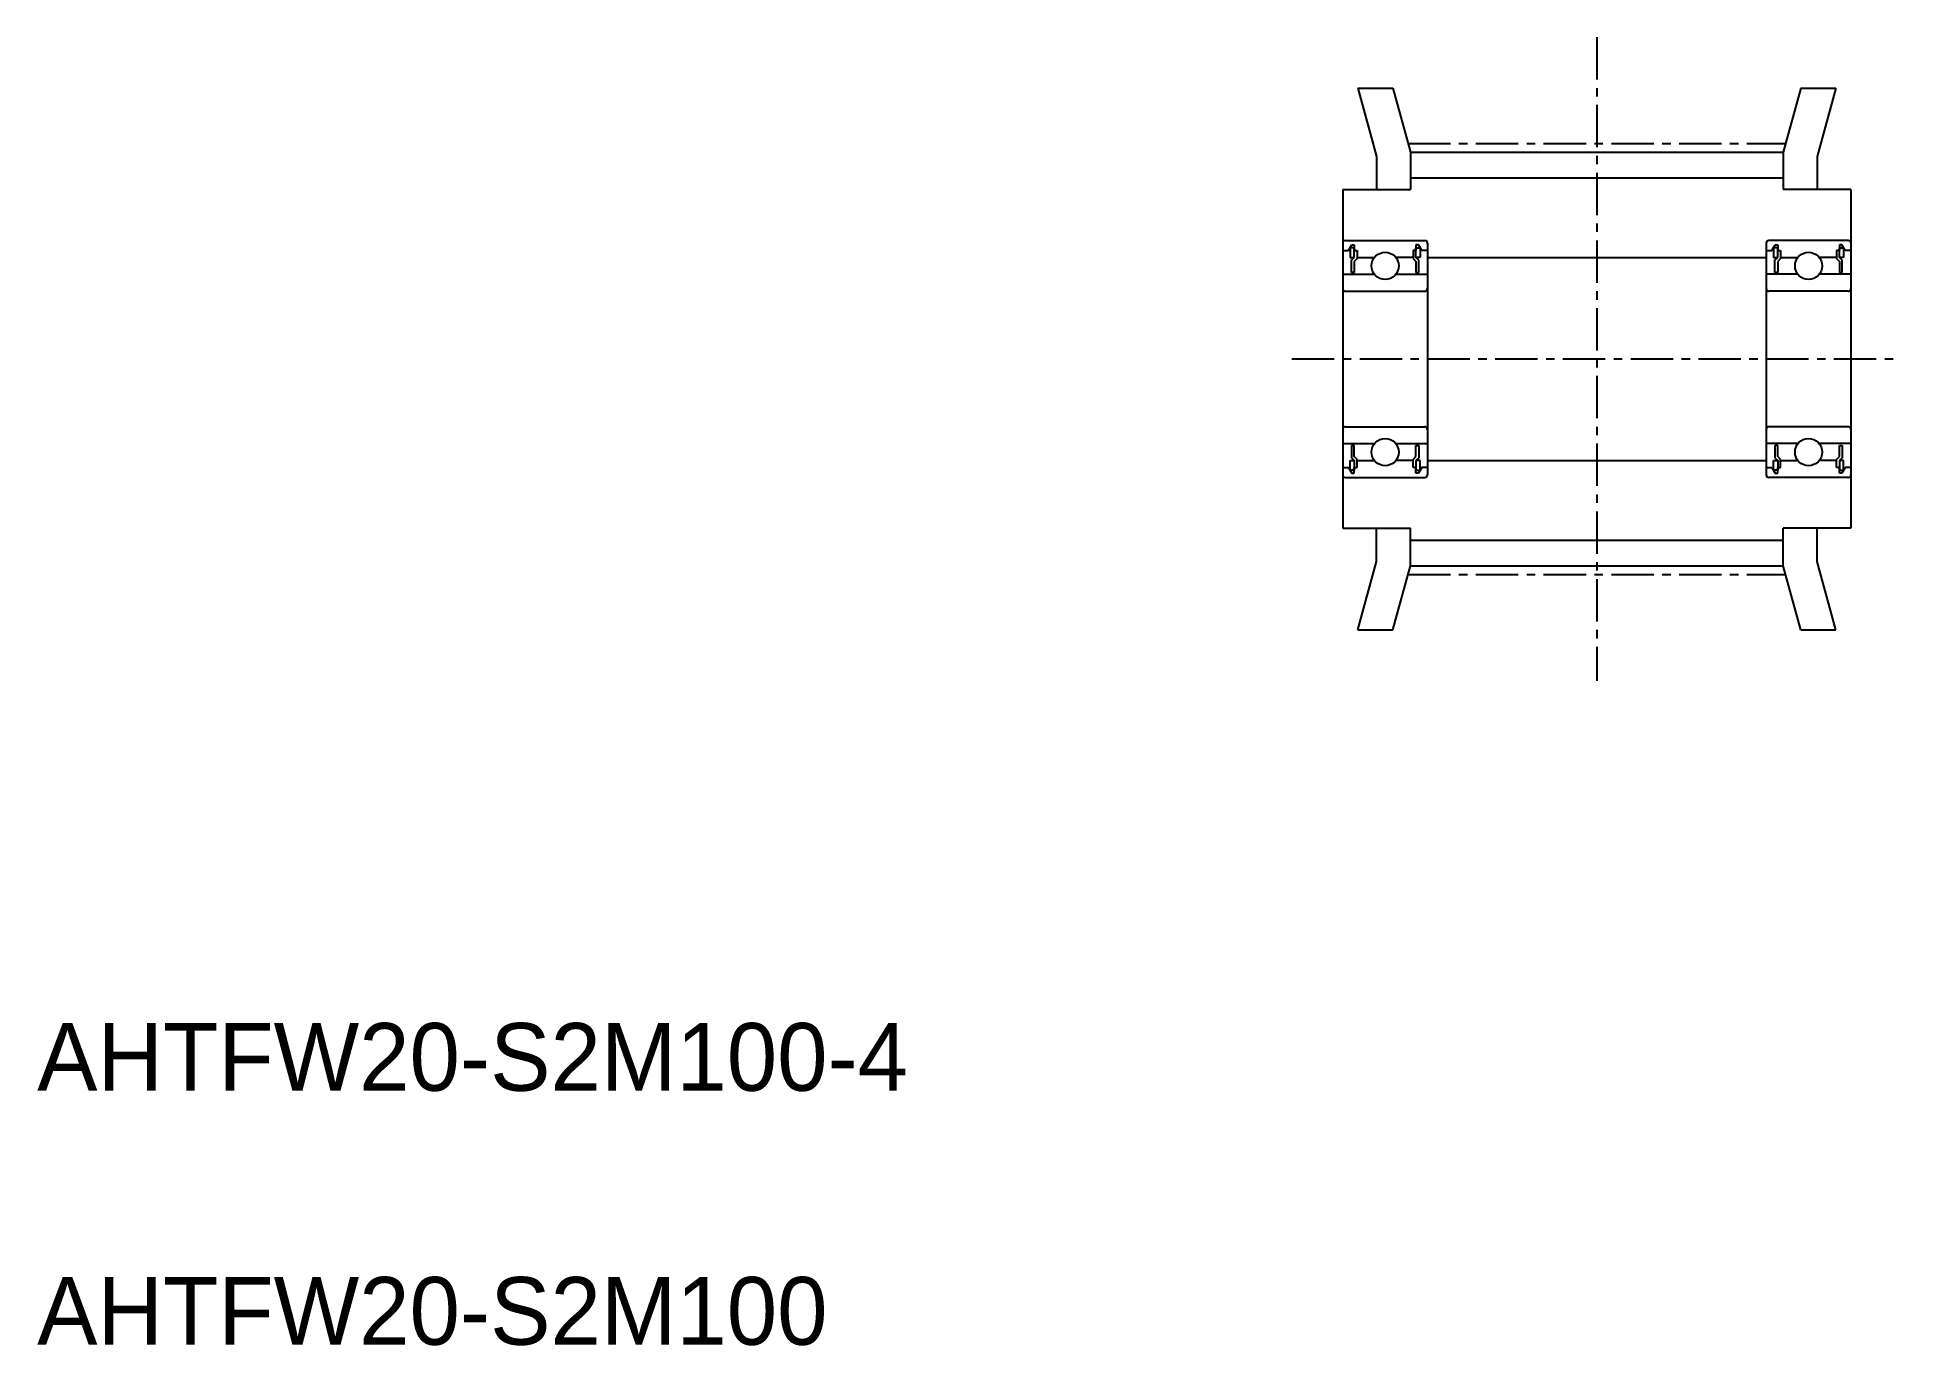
# Model space of a CAD drawing. Extents: x 5 to 60, y 5 to 43.6.
import ezdxf

# ---------------------------------------------------------------- set-up
doc = ezdxf.new("R2010")
doc.units = 0
doc.linetypes.add('CENTER', pattern=[2, 1.25, -0.25, 0.25, -0.25])
doc.layers.get('0').update_dxf_attribs({"linetype": 'CONTINUOUS'})
doc.layers.add('CENTER', color=1, linetype='CENTER')

msp = doc.modelspace()

# ---------------------------------------------------------------- linework, layer by layer
at = {"color": 7, "linetype": 'CONTINUOUS'}
for p, q in [((43.985, 42.108), (44.543, 40.086)), ((43.985, 42.108), (45.02, 42.108)), ((45.02, 42.108), (45.543, 40.218)), ((57.065, 42.108), (56.543, 40.218)), ((57.065, 42.108), (58.101, 42.108)), ((58.101, 42.108), (57.543, 40.086)), ((45.543, 40.218), (45.543, 39.108)), ((45.543, 40.218), (56.543, 40.218)), ((56.543, 40.218), (56.543, 39.108)), ((44.543, 40.086), (44.543, 39.108)), ((57.543, 40.086), (57.543, 39.108)), ((43.543, 39.108), (45.543, 39.108)), ((43.543, 39.108), (43.543, 29.108)), ((45.543, 39.458), (56.543, 39.458)), ((58.543, 39.108), (56.543, 39.108)), ((58.543, 39.108), (58.543, 29.108)), ((43.556, 37.572), (43.556, 37.572)), ((43.623, 37.608), (45.963, 37.608)), ((43.713, 37.308), (43.811, 37.478)), ((43.811, 37.478), (43.883, 37.478)), ((43.883, 37.478), (43.883, 37.308)), ((45.703, 37.478), (45.703, 37.308)), ((45.774, 37.478), (45.703, 37.478)), ((45.873, 37.308), (45.774, 37.478)), ((46.043, 37.528), (46.043, 30.688)), ((56.043, 37.528), (56.043, 30.688)), ((58.463, 37.608), (56.123, 37.608)), ((56.213, 37.308), (56.311, 37.478)), ((56.311, 37.478), (56.383, 37.478)), ((56.383, 37.478), (56.383, 37.308)), ((58.203, 37.478), (58.203, 37.308)), ((58.274, 37.478), (58.203, 37.478)), ((58.373, 37.308), (58.274, 37.478)), ((58.53, 37.572), (58.53, 37.572)), ((43.543, 37.308), (43.713, 37.308)), ((43.883, 37.393), (43.762, 37.393)), ((43.762, 37.393), (43.762, 37.108)), ((43.762, 37.108), (43.883, 37.108)), ((43.798, 37.023), (43.883, 37.108)), ((43.798, 36.658), (43.798, 37.023)), ((43.883, 37.108), (43.883, 37.393)), ((43.883, 37.308), (43.968, 37.308)), ((43.968, 37.072), (43.883, 36.987)), ((43.883, 36.987), (43.883, 36.658)), ((43.968, 37.308), (43.968, 37.072)), ((43.968, 37.138), (43.998, 37.108)), ((43.998, 37.108), (44.48, 37.108)), ((45.588, 37.108), (45.105, 37.108)), ((45.618, 37.138), (45.588, 37.108)), ((45.618, 37.308), (45.618, 37.072)), ((45.703, 37.308), (45.618, 37.308)), ((45.618, 37.072), (45.703, 36.987)), ((45.703, 37.108), (45.703, 37.393)), ((45.703, 37.393), (45.824, 37.393)), ((45.788, 37.023), (45.703, 37.108)), ((45.824, 37.108), (45.703, 37.108)), ((45.703, 36.987), (45.703, 36.658)), ((45.788, 36.658), (45.788, 37.023)), ((45.824, 37.393), (45.824, 37.108)), ((46.043, 37.308), (45.873, 37.308)), ((46.043, 37.108), (56.043, 37.108)), ((56.043, 37.308), (56.213, 37.308)), ((56.262, 37.393), (56.262, 37.108)), ((56.383, 37.393), (56.262, 37.393)), ((56.262, 37.108), (56.383, 37.108)), ((56.298, 37.023), (56.383, 37.108)), ((56.298, 36.658), (56.298, 37.023)), ((56.383, 37.108), (56.383, 37.393)), ((56.383, 37.308), (56.468, 37.308)), ((56.468, 37.072), (56.383, 36.987)), ((56.383, 36.987), (56.383, 36.658)), ((56.468, 37.308), (56.468, 37.072)), ((56.468, 37.138), (56.498, 37.108)), ((56.498, 37.108), (56.98, 37.108)), ((58.088, 37.108), (57.605, 37.108)), ((58.118, 37.138), (58.088, 37.108)), ((58.203, 37.308), (58.118, 37.308)), ((58.118, 37.308), (58.118, 37.072)), ((58.118, 37.072), (58.203, 36.987)), ((58.203, 37.108), (58.203, 37.393)), ((58.203, 37.393), (58.324, 37.393)), ((58.324, 37.108), (58.203, 37.108)), ((58.288, 37.023), (58.203, 37.108)), ((58.203, 36.987), (58.203, 36.658)), ((58.288, 36.658), (58.288, 37.023)), ((58.324, 37.393), (58.324, 37.108)), ((58.543, 37.308), (58.373, 37.308)), ((43.543, 36.608), (44.48, 36.608)), ((43.883, 36.658), (43.798, 36.658)), ((45.105, 36.608), (46.043, 36.608)), ((45.703, 36.658), (45.788, 36.658)), ((56.98, 36.608), (56.043, 36.608)), ((56.383, 36.658), (56.298, 36.658)), ((58.543, 36.608), (57.605, 36.608)), ((58.203, 36.658), (58.288, 36.658)), ((43.543, 35.818), (43.543, 35.818)), ((43.623, 36.108), (45.963, 36.108)), ((58.463, 36.108), (56.123, 36.108)), ((58.543, 35.818), (58.543, 35.818)), ((43.543, 34.108), (43.542, 34.108)), ((58.543, 34.108), (58.543, 34.108)), ((43.623, 32.108), (45.963, 32.108)), ((58.463, 32.108), (56.123, 32.108)), ((43.543, 31.608), (44.48, 31.608)), ((43.883, 31.558), (43.798, 31.558)), ((43.798, 31.558), (43.798, 31.193)), ((43.883, 31.228), (43.883, 31.558)), ((45.105, 31.608), (46.043, 31.608)), ((45.703, 31.558), (45.788, 31.558)), ((45.703, 31.228), (45.703, 31.558)), ((45.788, 31.558), (45.788, 31.193)), ((56.98, 31.608), (56.043, 31.608)), ((56.383, 31.558), (56.298, 31.558)), ((56.298, 31.558), (56.298, 31.193)), ((56.383, 31.228), (56.383, 31.558)), ((58.543, 31.608), (57.605, 31.608)), ((58.203, 31.228), (58.203, 31.558)), ((58.203, 31.558), (58.288, 31.558)), ((58.288, 31.558), (58.288, 31.193)), ((43.543, 30.908), (43.713, 30.908)), ((43.713, 30.908), (43.811, 30.738)), ((43.762, 30.823), (43.762, 31.108)), ((43.762, 31.108), (43.883, 31.108)), ((43.883, 30.823), (43.762, 30.823)), ((43.798, 31.193), (43.883, 31.108)), ((43.968, 31.143), (43.883, 31.228)), ((43.883, 31.108), (43.883, 30.823)), ((43.883, 30.738), (43.883, 30.908)), ((43.883, 30.908), (43.968, 30.908)), ((43.968, 30.908), (43.968, 31.143)), ((43.968, 31.078), (43.998, 31.108)), ((43.998, 31.108), (44.48, 31.108)), ((45.588, 31.108), (45.105, 31.108)), ((45.618, 31.078), (45.588, 31.108)), ((45.618, 31.143), (45.703, 31.228)), ((45.618, 30.908), (45.618, 31.143)), ((45.703, 30.908), (45.618, 30.908)), ((45.788, 31.193), (45.703, 31.108)), ((45.703, 31.108), (45.703, 30.823)), ((45.824, 31.108), (45.703, 31.108)), ((45.703, 30.738), (45.703, 30.908)), ((45.703, 30.823), (45.824, 30.823)), ((45.873, 30.908), (45.774, 30.738)), ((45.824, 30.823), (45.824, 31.108)), ((46.043, 30.908), (45.873, 30.908)), ((46.043, 31.108), (56.043, 31.108)), ((56.043, 30.908), (56.213, 30.908)), ((56.213, 30.908), (56.311, 30.738)), ((56.262, 31.108), (56.383, 31.108)), ((56.262, 30.823), (56.262, 31.108)), ((56.383, 30.823), (56.262, 30.823)), ((56.298, 31.193), (56.383, 31.108)), ((56.468, 31.143), (56.383, 31.228)), ((56.383, 31.108), (56.383, 30.823)), ((56.383, 30.908), (56.468, 30.908)), ((56.383, 30.738), (56.383, 30.908)), ((56.468, 30.908), (56.468, 31.143)), ((56.468, 31.078), (56.498, 31.108)), ((56.498, 31.108), (56.98, 31.108)), ((58.088, 31.108), (57.605, 31.108)), ((58.118, 31.078), (58.088, 31.108)), ((58.118, 31.143), (58.203, 31.228)), ((58.118, 30.908), (58.118, 31.143)), ((58.203, 30.908), (58.118, 30.908)), ((58.288, 31.193), (58.203, 31.108)), ((58.324, 31.108), (58.203, 31.108)), ((58.203, 31.108), (58.203, 30.823)), ((58.203, 30.738), (58.203, 30.908)), ((58.203, 30.823), (58.324, 30.823)), ((58.373, 30.908), (58.274, 30.738)), ((58.324, 30.823), (58.324, 31.108)), ((58.543, 30.908), (58.373, 30.908)), ((43.623, 30.608), (45.963, 30.608)), ((43.811, 30.738), (43.883, 30.738)), ((45.774, 30.738), (45.703, 30.738)), ((58.463, 30.608), (56.123, 30.608)), ((56.311, 30.738), (56.383, 30.738)), ((58.274, 30.738), (58.203, 30.738)), ((43.543, 29.108), (45.543, 29.108)), ((44.543, 28.129), (44.543, 29.108)), ((45.543, 27.998), (45.543, 29.108)), ((45.543, 28.758), (56.543, 28.758)), ((56.543, 27.998), (56.543, 29.108)), ((58.543, 29.108), (56.543, 29.108)), ((57.543, 28.129), (57.543, 29.108)), ((43.985, 26.108), (44.543, 28.129)), ((58.101, 26.108), (57.543, 28.129)), ((45.02, 26.108), (45.543, 27.998)), ((45.543, 27.998), (56.543, 27.998)), ((57.065, 26.108), (56.543, 27.998)), ((43.985, 26.108), (45.02, 26.108)), ((57.065, 26.108), (58.101, 26.108))]:
    msp.add_line(p, q, dxfattribs=at)
for centre in [(44.793, 36.858), (57.293, 36.858), (44.793, 31.358), (57.293, 31.358)]:
    msp.add_circle(centre, 0.4, dxfattribs=at)
for centre, start, end in [((43.623, 37.528), 90, 180), ((45.963, 37.528), 0, 90), ((56.123, 37.528), 90, 180), ((58.463, 37.528), 0, 90), ((43.623, 36.188), 180, 270), ((45.963, 36.188), 270, 0), ((56.123, 36.188), 180, 270), ((58.463, 36.188), 270, 0), ((43.623, 32.028), 90, 180), ((45.963, 32.028), 0, 90), ((56.123, 32.028), 90, 180), ((58.463, 32.028), 0, 90), ((43.623, 30.688), 180, 270), ((45.963, 30.688), 270, 0), ((56.123, 30.688), 180, 270), ((58.463, 30.688), 270, 0)]:
    msp.add_arc(centre, 0.08, start, end, dxfattribs=at)
at = {"layer": 'CENTER', "color": 1, "linetype": 'CENTER'}
for p, q in [((51.043, 43.608), (51.043, 24.608)), ((45.473, 40.473), (56.612, 40.473)), ((42.043, 34.108), (60.043, 34.108)), ((45.473, 27.743), (56.612, 27.743))]:
    msp.add_line(p, q, dxfattribs=at)

# ---------------------------------------------------------------- texts
at = {"color": 7, "linetype": 'CONTINUOUS'}
for s, p in [('AHTFW20-S2M100-4', (5, 12.5)), ('AHTFW20-S2M100', (5, 5))]:
    msp.add_text(s, height=2, dxfattribs=at).set_placement(p)

doc.saveas('drawing.dxf')
